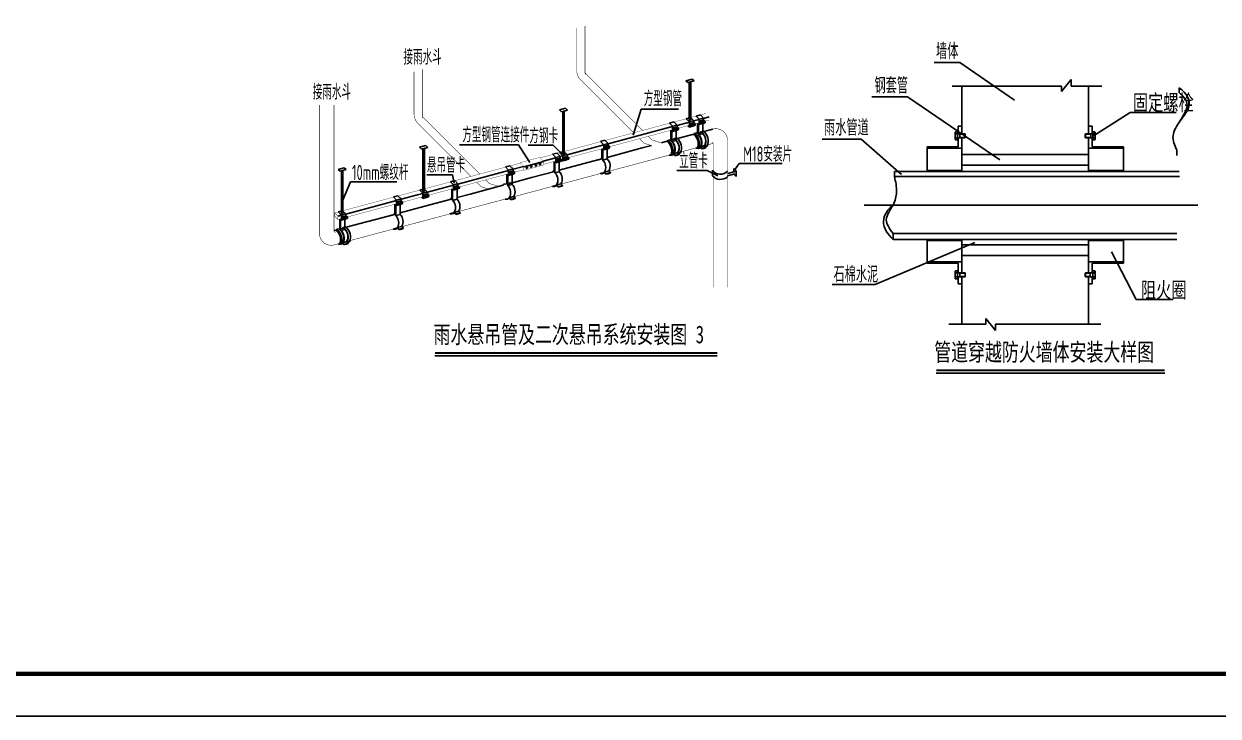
# Model space of a CAD drawing. Extents: x 1635833 to 4277885, y 16914845 to 35313750.
# Drawn here: x 2223000 to 2251313, y 17472542 to 17488955 of the extents above; entities that cross this region are included whole.
import ezdxf

# ---------------------------------------------------------------- set-up
doc = ezdxf.new("R2010")
doc.units = 0
doc.header["$LTSCALE"] = 1000
doc.header["$MEASUREMENT"] = 0
doc.linetypes.add('CENTER', pattern=[2, 1.25, -0.25, 0.25, -0.25])
for name, color, linetype in [('TEXT', 7, 'Continuous'), ('TK', 4, 'Continuous'), ('文本', 4, 'Continuous'), ('标注', 3, 'Continuous'), ('法兰', 7, 'Continuous'), ('箭头标注', 7, 'Continuous')]:
    doc.layers.add(name, color=color, linetype=linetype)
doc.layers.add('雨水管道', color=7, linetype='Continuous', lineweight=30)
doc.styles.add('HZTXT', font='romans', dxfattribs={"width": 0.7, "bigfont": 'hztxt'})
doc.styles.get("Standard").update_dxf_attribs({"font": 'gbenor.shx', "bigfont": 'gbcbig.shx'})
doc.styles.add('宋体', font='', dxfattribs={"width": 0.8})
doc.styles.get('宋体').set_extended_font_data('SimSun')

# ---------------------------------------------------------------- blocks, each defined once
blk = doc.blocks.new('GeYuanFrame_72552464', base_point=(20.09, 4.53))
at = {"layer": 'TK'}
blk.add_lwpolyline([(20.09, 4.53), (20.09, 598.53), (861.09, 598.53), (861.09, 4.53)], close=True, dxfattribs=at)
at = {"layer": 'TK', "const_width": 1}
blk.add_lwpolyline([(45.09, 588.53), (851.09, 588.53), (851.09, 14.53), (45.09, 14.53)], close=True, dxfattribs=at)

msp = doc.modelspace()

# ---------------------------------------------------------------- linework, layer by layer
for p, q in [((2245006.502, 17487480.978), (2247601.565, 17487480.978)), ((2247601.565, 17487352.85), (2247829.492, 17487635.816)), ((2247601.565, 17487480.978), (2247601.565, 17487352.85)), ((2247829.492, 17487480.978), (2247829.492, 17487635.816)), ((2247829.492, 17487480.978), (2248559.395, 17487480.978)), ((2245234.602, 17485477.242), (2244411.402, 17485477.242)), ((2248242.869, 17485475.655), (2249066.069, 17485475.655)), ((2245234.602, 17483821.533), (2244411.402, 17483821.533)), ((2248242.869, 17483819.036), (2249066.069, 17483819.036)), ((2244930.181, 17481837.791), (2245806.923, 17481837.791)), ((2245806.923, 17481837.791), (2245806.923, 17481965.919)), ((2245806.923, 17481965.919), (2246034.851, 17481682.953)), ((2246034.851, 17481837.791), (2246034.851, 17481682.953)), ((2246034.851, 17481837.791), (2248533.133, 17481837.791))]:
    msp.add_line(p, q)
at = {"layer": 'TEXT', "color": 3}
for p, q in [((2232745.8, 17481083.714), (2239439.981, 17481083.714)), ((2244632.321, 17480670.434), (2250046.005, 17480670.434))]:
    msp.add_line(p, q, dxfattribs=at)
at = {"layer": 'TEXT', "color": 3, "const_width": 48}
for points in [[(2232746.102, 17481148.945), (2239440.159, 17481148.945)], [(2244632.321, 17480740.418), (2250046.005, 17480740.392)]]:
    msp.add_lwpolyline(points, dxfattribs=at)
at = {"layer": '文本'}
for p, q in [((2245186.524, 17488041.033), (2244584.825, 17488041.033)), ((2245186.524, 17488041.033), (2246483.26, 17487145.765)), ((2243951.898, 17487226.822), (2243106.113, 17487226.822)), ((2246139.207, 17485728.856), (2243951.898, 17487226.822)), ((2249229.109, 17486849.871), (2248360.004, 17486299.945)), ((2249229.109, 17486849.871), (2250318.616, 17486849.871)), ((2245075.986, 17486380.886), (2245075.986, 17486219.004)), ((2245087.579, 17486347.42), (2245123.422, 17486347.42)), ((2245087.579, 17486252.47), (2245123.422, 17486252.47)), ((2245123.256, 17486392.646), (2245087.746, 17486392.646)), ((2245135.016, 17486380.886), (2245135.016, 17486219.004)), ((2245135.016, 17486347.75), (2245312.326, 17486347.75)), ((2245135.016, 17486252.14), (2245312.326, 17486252.14)), ((2245191.76, 17486347.75), (2245191.76, 17486252.14)), ((2245191.76, 17486341.509), (2245319.128, 17486341.509)), ((2245191.76, 17486258.381), (2245319.128, 17486258.381)), ((2245319.128, 17486341.509), (2245312.326, 17486347.75)), ((2245312.326, 17486347.75), (2245312.326, 17486252.14)), ((2245319.128, 17486258.381), (2245312.326, 17486252.14)), ((2245319.128, 17486341.509), (2245319.128, 17486258.381)), ((2248158.343, 17486341.509), (2248165.145, 17486347.75)), ((2248296.169, 17486341.509), (2248158.343, 17486341.509)), ((2248158.343, 17486341.509), (2248158.343, 17486258.381)), ((2248158.343, 17486258.381), (2248165.145, 17486252.14)), ((2248296.169, 17486258.381), (2248158.343, 17486258.381)), ((2248342.455, 17486347.75), (2248165.145, 17486347.75)), ((2248165.145, 17486347.75), (2248165.145, 17486252.14)), ((2248342.455, 17486252.14), (2248165.145, 17486252.14)), ((2248296.169, 17486347.75), (2248296.169, 17486252.14)), ((2248342.455, 17486380.886), (2248342.455, 17486219.004)), ((2248389.892, 17486347.42), (2248354.049, 17486347.42)), ((2248389.892, 17486252.47), (2248354.049, 17486252.47)), ((2248354.215, 17486392.646), (2248389.725, 17486392.646)), ((2248401.485, 17486380.886), (2248401.485, 17486219.004)), ((2242847.959, 17486217.458), (2241925.316, 17486217.458)), ((2242847.959, 17486217.458), (2243804.312, 17485381.772)), ((2245087.746, 17486207.244), (2245123.256, 17486207.244)), ((2248389.725, 17486207.244), (2248354.215, 17486207.244)), ((2245544.712, 17483771.823), (2243183.707, 17482774.887)), ((2249369.26, 17482418.832), (2248788.108, 17483550.96)), ((2245075.986, 17483083.925), (2245075.986, 17482922.042)), ((2245087.579, 17483050.458), (2245123.422, 17483050.458)), ((2245087.579, 17482955.509), (2245123.422, 17482955.509)), ((2245123.256, 17483095.685), (2245087.746, 17483095.685)), ((2245087.746, 17482910.282), (2245123.256, 17482910.282)), ((2245135.016, 17483083.925), (2245135.016, 17482922.042)), ((2245135.016, 17483050.789), (2245312.326, 17483050.789)), ((2245135.016, 17482955.178), (2245312.326, 17482955.178)), ((2245191.516, 17483050.789), (2245191.516, 17482955.178)), ((2245191.516, 17483044.548), (2245319.128, 17483044.548)), ((2245191.516, 17482961.419), (2245319.128, 17482961.419)), ((2245312.326, 17483050.789), (2245312.326, 17482955.178)), ((2245319.128, 17483044.548), (2245312.326, 17483050.789)), ((2245319.128, 17482961.419), (2245312.326, 17482955.178)), ((2245319.128, 17483044.548), (2245319.128, 17482961.419)), ((2248158.343, 17483044.548), (2248165.145, 17483050.789)), ((2248283.189, 17483044.548), (2248158.343, 17483044.548)), ((2248158.343, 17483044.548), (2248158.343, 17482961.419)), ((2248158.343, 17482961.419), (2248165.145, 17482955.178)), ((2248283.189, 17482961.419), (2248158.343, 17482961.419)), ((2248342.455, 17483050.789), (2248165.145, 17483050.789)), ((2248165.145, 17483050.789), (2248165.145, 17482955.178)), ((2248342.455, 17482955.178), (2248165.145, 17482955.178)), ((2248283.189, 17483050.789), (2248283.189, 17482955.178)), ((2248342.455, 17483083.925), (2248342.455, 17482922.042)), ((2248389.892, 17483050.458), (2248354.049, 17483050.458)), ((2248389.892, 17482955.509), (2248354.049, 17482955.509)), ((2248354.215, 17483095.685), (2248389.725, 17483095.685)), ((2248389.725, 17482910.282), (2248354.215, 17482910.282)), ((2248401.485, 17483083.925), (2248401.485, 17482922.042)), ((2243183.707, 17482774.887), (2242164.227, 17482774.887)), ((2249369.26, 17482418.832), (2250237.071, 17482418.832))]:
    msp.add_line(p, q, dxfattribs=at)
at = {"layer": '文本', "color": 1, "linetype": 'CENTER', "ltscale": 20}
msp.add_line((2242923.423, 17484659.384), (2250834.25, 17484659.384), dxfattribs=at)
at = {"layer": '文本'}
for centre, start, end in [((2245087.746, 17486380.886), 90, 180), ((2245087.746, 17486359.178), 180, 270), ((2245087.746, 17486335.661), 90, 180), ((2245087.746, 17486264.229), 180, 270), ((2245087.746, 17486240.711), 90, 180), ((2245123.256, 17486380.886), 0, 90), ((2245123.256, 17486359.178), 270, 0), ((2245123.256, 17486335.661), 0, 90), ((2245123.256, 17486264.229), 270, 0), ((2245123.256, 17486240.711), 0, 90), ((2248354.215, 17486380.886), 90, 180), ((2248354.215, 17486359.178), 180, 270), ((2248354.215, 17486335.661), 90, 180), ((2248354.215, 17486264.229), 180, 270), ((2248354.215, 17486240.711), 90, 180), ((2248389.725, 17486380.886), 0, 90), ((2248389.725, 17486359.178), 270, 0), ((2248389.725, 17486335.661), 0, 90), ((2248389.725, 17486264.229), 270, 0), ((2248389.725, 17486240.711), 0, 90), ((2245087.746, 17486219.004), 180, 270), ((2245123.256, 17486219.004), 270, 0), ((2248354.215, 17486219.004), 180, 270), ((2248389.725, 17486219.004), 270, 0), ((2245087.746, 17483083.925), 90, 180), ((2245087.746, 17483062.217), 180, 270), ((2245087.746, 17483038.7), 90, 180), ((2245087.746, 17482967.268), 180, 270), ((2245087.746, 17482943.75), 90, 180), ((2245087.746, 17482922.042), 180, 270), ((2245123.256, 17483083.925), 0, 90), ((2245123.256, 17483062.217), 270, 0), ((2245123.256, 17483038.7), 0, 90), ((2245123.256, 17482967.268), 270, 0), ((2245123.256, 17482943.75), 0, 90), ((2245123.256, 17482922.042), 270, 0), ((2248354.215, 17483083.925), 90, 180), ((2248354.215, 17483062.217), 180, 270), ((2248354.215, 17483038.7), 90, 180), ((2248354.215, 17482967.268), 180, 270), ((2248354.215, 17482943.75), 90, 180), ((2248354.215, 17482922.042), 180, 270), ((2248389.725, 17483083.925), 0, 90), ((2248389.725, 17483062.217), 270, 0), ((2248389.725, 17483038.7), 0, 90), ((2248389.725, 17482967.268), 270, 0), ((2248389.725, 17482943.75), 0, 90), ((2248389.725, 17482922.042), 270, 0)]:
    msp.add_arc(centre, 11.76, start, end, dxfattribs=at)
at = {"layer": '标注', "ltscale": 0.2}
for p, q in [((2237445.744, 17486313.97), (2237637.011, 17486932.96)), ((2237637.011, 17486932.96), (2238516.548, 17486932.96)), ((2233327.926, 17486090.399), (2234726.668, 17486090.399)), ((2234993.636, 17485671.684), (2234726.668, 17486090.399)), ((2235546.967, 17486078.071), (2234953.656, 17486078.071)), ((2235749.862, 17485881.8), (2235546.967, 17486078.071)), ((2239199.48, 17485478.599), (2238480.978, 17485478.599)), ((2239449.607, 17485350.729), (2239199.48, 17485478.599)), ((2239847.479, 17485484.429), (2239956.059, 17485643.032)), ((2239956.059, 17485643.032), (2240976.12, 17485643.032)), ((2230552.009, 17484759.08), (2230740.142, 17485207.58)), ((2230740.142, 17485207.58), (2231845.31, 17485207.58)), ((2232554.145, 17485378.454), (2233160.2, 17485378.454)), ((2233197.916, 17485178.319), (2233160.2, 17485378.454))]:
    msp.add_line(p, q, dxfattribs=at)
at = {"layer": '法兰', "ltscale": 0.2}
for p, q in [((2238425.964, 17486233.909), (2238479.023, 17486248.127)), ((2238902.925, 17486356.064), (2238955.984, 17486370.282)), ((2238969.825, 17486359.28), (2239069.768, 17486386.059)), ((2239056.79, 17486397.292), (2239109.849, 17486411.51)), ((2238272.099, 17486192.681), (2238325.158, 17486206.899)), ((2238338.999, 17486195.897), (2238438.942, 17486222.676)), ((2238992.543, 17486003.799), (2239045.467, 17486017.98)), ((2239055.257, 17486041.971), (2239154.818, 17486068.648)), ((2239146.408, 17486045.027), (2239199.332, 17486059.208)), ((2238361.717, 17485840.416), (2238414.641, 17485854.597)), ((2238424.432, 17485878.588), (2238523.992, 17485905.265)), ((2238515.582, 17485881.644), (2238568.506, 17485895.825)), ((2234382.825, 17485150.554), (2234435.885, 17485164.771)), ((2234449.726, 17485153.769), (2234549.668, 17485180.549)), ((2234535.158, 17484836.461), (2234634.718, 17484863.138)), ((2230421.511, 17484083.941), (2230474.57, 17484098.158)), ((2230488.412, 17484087.156), (2230588.354, 17484113.935)), ((2230575.376, 17484125.169), (2230628.435, 17484139.386)), ((2230511.13, 17483731.675), (2230564.053, 17483745.856)), ((2230573.844, 17483769.847), (2230673.404, 17483796.524)), ((2230664.995, 17483772.903), (2230717.918, 17483787.084))]:
    msp.add_line(p, q, dxfattribs=at)
for centre, radius, start, end in [((2238306.421, 17486016.772), 288.646, 335.2277083, 53.275348), ((2238911.149, 17486325.504), 31.648, 105.0628518, 161.5630262), ((2238705.86, 17486112.967), 283.274, 340.8527987, 51.7778481), ((2238701.958, 17486117.405), 312.003, 338.6467102, 49.9004888), ((2238783.382, 17486138.927), 288.646, 335.2277083, 53.275348), ((2239065.014, 17486366.732), 31.648, 105.0628518, 161.5630262), ((2238855.823, 17486158.633), 312.003, 338.6467102, 49.9004888), ((2238937.247, 17486180.155), 288.646, 335.2277083, 53.275348), ((2238280.323, 17486162.121), 31.648, 105.0628518, 161.5630262), ((2238075.034, 17485949.584), 283.274, 340.8527987, 51.7778481), ((2238071.132, 17485954.022), 312.003, 338.6467102, 49.9004888), ((2238152.556, 17485975.544), 288.646, 335.2277083, 53.275348), ((2238434.188, 17486203.349), 31.648, 105.0628518, 161.5630262), ((2238224.997, 17485995.25), 312.003, 338.6467102, 49.9004888), ((2238996.729, 17486028.037), 24.596, 198.9369084, 260.2024075), ((2239154.626, 17486070.345), 24.596, 198.9369084, 260.2024075), ((2238365.903, 17485864.654), 24.596, 198.9369084, 260.2024075), ((2238523.8, 17485906.962), 24.596, 198.9369084, 260.2024075), ((2234391.05, 17485119.993), 31.648, 105.0628518, 161.5630262), ((2234544.915, 17485161.221), 31.648, 105.0628518, 161.5630262), ((2234634.527, 17484864.834), 24.596, 198.9369084, 260.2024075), ((2230429.736, 17484053.38), 31.648, 105.0628518, 161.5630262), ((2230224.447, 17483840.844), 283.274, 340.8527987, 51.7778481), ((2230220.544, 17483845.281), 312.003, 338.6467102, 49.9004888), ((2230301.968, 17483866.803), 288.646, 335.2277083, 53.275348), ((2230583.601, 17484094.608), 31.648, 105.0628518, 161.5630262), ((2230374.409, 17483886.509), 312.003, 338.6467102, 49.9004888), ((2230455.833, 17483908.031), 288.646, 335.2277083, 53.275348), ((2230515.315, 17483755.913), 24.596, 198.9369084, 260.2024075), ((2230673.212, 17483798.221), 24.596, 198.9369084, 260.2024075)]:
    msp.add_arc(centre, radius, start, end, dxfattribs=at)
at = {"layer": '箭头标注', "ltscale": 0.2}
for p, q in [((2238697.242, 17487608.235), (2238844.418, 17487647.671)), ((2238744.118, 17487561.359), (2238697.242, 17487608.235)), ((2238744.118, 17487561.359), (2238891.294, 17487600.795)), ((2238774.888, 17486682.65), (2238774.888, 17487567.734)), ((2238812.688, 17486681.591), (2238812.688, 17487577.863)), ((2238891.294, 17487600.795), (2238844.418, 17487647.671)), ((2235696.313, 17486917.726), (2235843.489, 17486957.162)), ((2235743.189, 17486870.85), (2235696.313, 17486917.726)), ((2235743.189, 17486870.85), (2235890.365, 17486910.286)), ((2235773.959, 17485881.404), (2235773.959, 17486879.095)), ((2235811.759, 17485880.345), (2235811.759, 17486889.224)), ((2235890.365, 17486910.286), (2235843.489, 17486957.162)), ((2238110.326, 17486448.762), (2238381.515, 17486521.426)), ((2238305.404, 17486604.571), (2238409.373, 17486632.43)), ((2238305.404, 17486604.571), (2238381.515, 17486528.461)), ((2238381.515, 17486528.461), (2238485.483, 17486556.319)), ((2238381.515, 17486528.461), (2238381.515, 17486475.972)), ((2238409.373, 17486632.43), (2238485.483, 17486556.319)), ((2238485.483, 17486549.285), (2238776.728, 17486627.323)), ((2238485.483, 17486556.319), (2238485.483, 17486488.901)), ((2238700.617, 17486704.822), (2238804.586, 17486732.68)), ((2238700.617, 17486704.822), (2238776.728, 17486628.712)), ((2238741.712, 17486540.374), (2238776.728, 17486505.359)), ((2238772.588, 17486671.457), (2238772.588, 17486684.476)), ((2238774.888, 17486695.613), (2238812.688, 17486695.613)), ((2238774.888, 17486693.345), (2238812.688, 17486693.345)), ((2238774.888, 17486691.077), (2238812.688, 17486691.077)), ((2238774.888, 17486688.809), (2238812.688, 17486688.809)), ((2238774.888, 17486686.541), (2238812.688, 17486686.541)), ((2238774.888, 17486684.16), (2238812.688, 17486684.16)), ((2238776.728, 17486628.712), (2238880.697, 17486656.57)), ((2238776.728, 17486628.712), (2238776.728, 17486576.222)), ((2238776.728, 17486585.997), (2238880.697, 17486614.447)), ((2238776.728, 17486569.546), (2238880.697, 17486597.996)), ((2238776.728, 17486585.997), (2238813.424, 17486549.3)), ((2238776.728, 17486576.222), (2238813.424, 17486539.526)), ((2238776.728, 17486569.546), (2238813.424, 17486532.85)), ((2238776.728, 17486569.546), (2238776.728, 17486559.772)), ((2238776.728, 17486559.772), (2238813.424, 17486523.076)), ((2238776.728, 17486559.772), (2238776.728, 17486505.359)), ((2238776.728, 17486505.359), (2238880.697, 17486533.809)), ((2238804.586, 17486732.68), (2238880.697, 17486656.57)), ((2238813.424, 17486549.3), (2238917.859, 17486577.284)), ((2238813.424, 17486539.526), (2238917.393, 17486567.385)), ((2238813.424, 17486532.85), (2238917.859, 17486560.833)), ((2238813.424, 17486523.076), (2238917.393, 17486550.934)), ((2238813.424, 17486549.3), (2238813.424, 17486539.526)), ((2238813.424, 17486532.85), (2238813.424, 17486523.076)), ((2238814.52, 17486670.167), (2238814.52, 17486681.957)), ((2238880.697, 17486655.182), (2239013.435, 17486690.749)), ((2238880.697, 17486656.57), (2238880.697, 17486589.152)), ((2238880.697, 17486614.447), (2238917.859, 17486577.284)), ((2238880.697, 17486597.996), (2238917.859, 17486560.833)), ((2238880.697, 17486597.996), (2238880.697, 17486533.809)), ((2238917.859, 17486577.284), (2238917.859, 17486566.826)), ((2238917.859, 17486560.833), (2238917.859, 17486550.375)), ((2238936.23, 17486767.954), (2239040.199, 17486795.813)), ((2238936.23, 17486767.954), (2239012.341, 17486691.844)), ((2238969.098, 17486595.656), (2238969.098, 17486377.917)), ((2238990.252, 17486590.579), (2238990.252, 17486326.329)), ((2238990.252, 17486590.579), (2239012.341, 17486568.491)), ((2239012.341, 17486691.844), (2239116.309, 17486719.702)), ((2239012.341, 17486691.844), (2239012.341, 17486639.355)), ((2239012.341, 17486649.129), (2239116.309, 17486677.579)), ((2239012.341, 17486632.678), (2239116.309, 17486661.128)), ((2239012.341, 17486649.129), (2239049.037, 17486612.433)), ((2239012.341, 17486639.355), (2239049.037, 17486602.659)), ((2239012.341, 17486632.678), (2239012.341, 17486622.904)), ((2239012.341, 17486632.678), (2239049.037, 17486595.982)), ((2239012.341, 17486622.904), (2239049.037, 17486586.208)), ((2239012.341, 17486622.904), (2239012.341, 17486568.491)), ((2239012.341, 17486568.491), (2239116.309, 17486596.941)), ((2239040.199, 17486795.813), (2239116.309, 17486719.702)), ((2239049.037, 17486612.433), (2239049.037, 17486602.659)), ((2239049.037, 17486595.982), (2239049.037, 17486586.208)), ((2239094.221, 17486619.03), (2239094.221, 17486354.779)), ((2239094.221, 17486619.03), (2239116.309, 17486596.941)), ((2239116.309, 17486712.668), (2239245.214, 17486747.208)), ((2239116.309, 17486719.702), (2239116.309, 17486652.284)), ((2239116.309, 17486677.579), (2239153.472, 17486640.416)), ((2239116.309, 17486661.128), (2239153.472, 17486623.965)), ((2239116.309, 17486661.128), (2239116.309, 17486596.941)), ((2239153.472, 17486640.416), (2239153.472, 17486629.958)), ((2239153.472, 17486623.965), (2239153.472, 17486613.507)), ((2236850.209, 17486111.114), (2238110.326, 17486448.762)), ((2238338.272, 17486432.273), (2238338.272, 17486214.534)), ((2238359.426, 17486427.196), (2238359.426, 17486162.946)), ((2238359.426, 17486427.196), (2238381.515, 17486405.108)), ((2238381.515, 17486485.746), (2238485.483, 17486514.196)), ((2238381.515, 17486469.295), (2238485.483, 17486497.745)), ((2238381.515, 17486485.746), (2238418.211, 17486449.05)), ((2238381.515, 17486475.972), (2238418.211, 17486439.276)), ((2238381.515, 17486469.295), (2238418.211, 17486432.599)), ((2238381.515, 17486469.295), (2238381.515, 17486459.521)), ((2238381.515, 17486459.521), (2238418.211, 17486422.825)), ((2238381.515, 17486459.521), (2238381.515, 17486405.108)), ((2238381.515, 17486405.108), (2238485.483, 17486433.558)), ((2238418.211, 17486449.05), (2238418.211, 17486439.276)), ((2238418.211, 17486432.599), (2238418.211, 17486422.825)), ((2238463.395, 17486455.647), (2238463.395, 17486191.396)), ((2238463.395, 17486455.647), (2238485.483, 17486433.558)), ((2238485.483, 17486514.196), (2238522.646, 17486477.033)), ((2238485.483, 17486497.745), (2238522.646, 17486460.582)), ((2238485.483, 17486497.745), (2238485.483, 17486433.558)), ((2238494.341, 17486235.867), (2238883.024, 17486340.014)), ((2238522.646, 17486477.033), (2238522.646, 17486466.575)), ((2238522.646, 17486460.582), (2238522.646, 17486450.124)), ((2238969.098, 17486377.917), (2238990.252, 17486383.706)), ((2238990.252, 17486326.329), (2239094.221, 17486354.779)), ((2239120.061, 17486403.528), (2239336.787, 17486461.599)), ((2232381.786, 17486034.709), (2232528.963, 17486074.145)), ((2232428.662, 17485987.833), (2232381.786, 17486034.709)), ((2232428.662, 17485987.833), (2232575.839, 17486027.269)), ((2232459.433, 17484993.279), (2232459.433, 17485996.078)), ((2232497.233, 17484992.22), (2232497.233, 17486006.206)), ((2232575.839, 17486027.269), (2232528.963, 17486074.145)), ((2235879.768, 17485851.085), (2236746.24, 17486083.256)), ((2236670.129, 17486166.401), (2236774.098, 17486194.259)), ((2236670.129, 17486166.401), (2236746.24, 17486090.29)), ((2236702.997, 17485994.102), (2236702.997, 17485776.364)), ((2236724.151, 17485989.026), (2236746.24, 17485966.937)), ((2236724.151, 17485989.026), (2236724.151, 17485724.775)), ((2236746.24, 17486090.29), (2236850.209, 17486118.149)), ((2236746.24, 17486090.29), (2236746.24, 17486037.801)), ((2236746.24, 17486047.575), (2236850.209, 17486076.025)), ((2236746.24, 17486031.125), (2236850.209, 17486059.575)), ((2236746.24, 17486047.575), (2236782.936, 17486010.879)), ((2236746.24, 17486037.801), (2236782.936, 17486001.105)), ((2236746.24, 17486031.125), (2236782.936, 17485994.428)), ((2236746.24, 17486031.125), (2236746.24, 17486021.35)), ((2236746.24, 17486021.35), (2236782.936, 17485984.654)), ((2236746.24, 17486021.35), (2236746.24, 17485966.937)), ((2236746.24, 17485966.937), (2236850.209, 17485995.387)), ((2236774.098, 17486194.259), (2236850.209, 17486118.149)), ((2236782.936, 17486010.879), (2236782.936, 17486001.105)), ((2236782.936, 17485994.428), (2236782.936, 17485984.654)), ((2236828.12, 17486017.476), (2236850.209, 17485995.387)), ((2236828.12, 17486017.476), (2236828.12, 17485753.226)), ((2236828.12, 17485789.404), (2237659.863, 17486012.269)), ((2236850.209, 17486118.149), (2236850.209, 17486050.73)), ((2236850.209, 17486076.025), (2236887.371, 17486038.863)), ((2236850.209, 17486059.575), (2236850.209, 17485995.387)), ((2236850.209, 17486059.575), (2236887.371, 17486022.412)), ((2236887.371, 17486038.863), (2236887.371, 17486028.404)), ((2236887.371, 17486022.412), (2236887.371, 17486011.953)), ((2237659.863, 17486012.269), (2237876.701, 17486070.371)), ((2238119.184, 17486135.344), (2238251.858, 17486170.894)), ((2238338.272, 17486214.534), (2238359.426, 17486220.323)), ((2238359.426, 17486162.946), (2238463.395, 17486191.396)), ((2238974.411, 17486005.597), (2239037.54, 17486022.512)), ((2239029.153, 17486040.673), (2239133.122, 17486069.123)), ((2239029.153, 17486040.673), (2239065.85, 17486003.977)), ((2239029.153, 17486030.899), (2239065.85, 17485994.202)), ((2239133.122, 17486069.123), (2239170.285, 17486031.96)), ((2239170.285, 17486031.96), (2239170.285, 17486021.502)), ((2234855.273, 17485568.621), (2235318.438, 17485692.726)), ((2235312.167, 17485698.997), (2235612.281, 17485779.412)), ((2235536.17, 17485862.557), (2235640.139, 17485890.416)), ((2235536.17, 17485862.557), (2235612.281, 17485786.447)), ((2235569.038, 17485690.259), (2235569.038, 17485472.52)), ((2235590.192, 17485685.182), (2235590.192, 17485420.932)), ((2235590.192, 17485685.182), (2235612.281, 17485663.094)), ((2235612.281, 17485786.447), (2235716.25, 17485814.305)), ((2235612.281, 17485786.447), (2235612.281, 17485733.958)), ((2235612.281, 17485743.732), (2235716.25, 17485772.182)), ((2235612.281, 17485727.281), (2235716.25, 17485755.731)), ((2235612.281, 17485743.732), (2235648.977, 17485707.036)), ((2235612.281, 17485733.958), (2235648.977, 17485697.262)), ((2235612.281, 17485727.281), (2235648.977, 17485690.585)), ((2235612.281, 17485727.281), (2235612.281, 17485717.507)), ((2235612.281, 17485717.507), (2235648.977, 17485680.811)), ((2235612.281, 17485717.507), (2235612.281, 17485663.094)), ((2235612.281, 17485663.094), (2235716.25, 17485691.544)), ((2235640.139, 17485890.416), (2235716.25, 17485814.305)), ((2235648.977, 17485707.036), (2235648.977, 17485697.262)), ((2235648.977, 17485690.585), (2235648.977, 17485680.811)), ((2235694.161, 17485485.561), (2236724.151, 17485761.546)), ((2235694.161, 17485713.633), (2235694.161, 17485449.382)), ((2235694.161, 17485713.633), (2235716.25, 17485691.544)), ((2235699.688, 17485903.576), (2235803.657, 17485931.434)), ((2235699.688, 17485903.576), (2235775.799, 17485827.465)), ((2235716.25, 17485807.271), (2235775.799, 17485823.227)), ((2235716.25, 17485814.305), (2235716.25, 17485746.887)), ((2235716.25, 17485772.182), (2235753.412, 17485735.019)), ((2235716.25, 17485755.731), (2235753.412, 17485718.568)), ((2235716.25, 17485755.731), (2235716.25, 17485691.544)), ((2235753.412, 17485735.019), (2235753.412, 17485724.561)), ((2235753.412, 17485718.568), (2235753.412, 17485708.11)), ((2235753.71, 17485726.201), (2235775.799, 17485704.112)), ((2235771.659, 17485870.211), (2235771.659, 17485883.229)), ((2235773.959, 17485894.367), (2235811.759, 17485894.367)), ((2235773.959, 17485892.099), (2235811.759, 17485892.099)), ((2235773.959, 17485889.831), (2235811.759, 17485889.831)), ((2235773.959, 17485887.563), (2235811.759, 17485887.563)), ((2235773.959, 17485885.295), (2235811.759, 17485885.295)), ((2235773.959, 17485882.913), (2235811.759, 17485882.913)), ((2235775.799, 17485827.465), (2235879.768, 17485855.324)), ((2235775.799, 17485827.465), (2235775.799, 17485774.976)), ((2235775.799, 17485784.75), (2235879.768, 17485813.2)), ((2235775.799, 17485768.299), (2235879.768, 17485796.75)), ((2235775.799, 17485784.75), (2235812.495, 17485748.054)), ((2235775.799, 17485774.976), (2235812.495, 17485738.28)), ((2235775.799, 17485768.299), (2235812.495, 17485731.603)), ((2235775.799, 17485768.299), (2235775.799, 17485758.525)), ((2235775.799, 17485758.525), (2235812.495, 17485721.829)), ((2235775.799, 17485758.525), (2235775.799, 17485704.112)), ((2235775.799, 17485704.112), (2235879.768, 17485732.562)), ((2235803.657, 17485931.434), (2235879.768, 17485855.324)), ((2235812.495, 17485748.054), (2235916.93, 17485776.037)), ((2235812.495, 17485738.28), (2235916.464, 17485766.138)), ((2235812.495, 17485731.603), (2235916.93, 17485759.587)), ((2235812.495, 17485721.829), (2235916.464, 17485749.687)), ((2235812.495, 17485748.054), (2235812.495, 17485738.28)), ((2235812.495, 17485731.603), (2235812.495, 17485721.829)), ((2235813.591, 17485868.92), (2235813.591, 17485880.711)), ((2235879.768, 17485855.324), (2235879.768, 17485787.905)), ((2235879.768, 17485813.2), (2235916.93, 17485776.037)), ((2235879.768, 17485796.75), (2235916.93, 17485759.587)), ((2235879.768, 17485796.75), (2235879.768, 17485732.562)), ((2235916.93, 17485776.037), (2235916.93, 17485765.579)), ((2235916.93, 17485759.587), (2235916.93, 17485749.128)), ((2236594.651, 17485726.846), (2236724.151, 17485761.546)), ((2236702.997, 17485776.364), (2236724.151, 17485782.152)), ((2236724.151, 17485724.775), (2236828.12, 17485753.226)), ((2238343.585, 17485842.214), (2238406.714, 17485859.129)), ((2238398.327, 17485877.29), (2238502.296, 17485905.74)), ((2238398.327, 17485877.29), (2238435.024, 17485840.594)), ((2238398.327, 17485867.516), (2238435.024, 17485830.819)), ((2238502.296, 17485905.74), (2238539.459, 17485868.577)), ((2238539.459, 17485868.577), (2238539.459, 17485858.119)), ((2230449.559, 17485505.7), (2230596.735, 17485545.136)), ((2230496.435, 17485458.824), (2230449.559, 17485505.7)), ((2230496.435, 17485458.824), (2230643.611, 17485498.26)), ((2230527.205, 17484475.54), (2230527.205, 17485467.069)), ((2230565.005, 17484474.481), (2230565.005, 17485477.197)), ((2230643.611, 17485498.26), (2230596.735, 17485545.136)), ((2233290.737, 17485157.357), (2234492.241, 17485479.299)), ((2234416.131, 17485562.444), (2234520.1, 17485590.302)), ((2234416.131, 17485562.444), (2234492.241, 17485486.333)), ((2234448.999, 17485390.145), (2234448.999, 17485172.407)), ((2234492.241, 17485486.333), (2234596.21, 17485514.192)), ((2234492.241, 17485486.333), (2234492.241, 17485433.844)), ((2234492.241, 17485443.618), (2234596.21, 17485472.068)), ((2234492.241, 17485427.167), (2234596.21, 17485455.618)), ((2234492.241, 17485443.618), (2234528.937, 17485406.922)), ((2234492.241, 17485433.844), (2234528.937, 17485397.148)), ((2234492.241, 17485427.167), (2234528.937, 17485390.471)), ((2234492.241, 17485427.167), (2234492.241, 17485417.393)), ((2234492.241, 17485417.393), (2234528.937, 17485380.697)), ((2234492.241, 17485417.393), (2234492.241, 17485362.98)), ((2234492.241, 17485362.98), (2234596.21, 17485391.43)), ((2234520.1, 17485590.302), (2234596.21, 17485514.192)), ((2234528.937, 17485406.922), (2234528.937, 17485397.148)), ((2234528.937, 17485390.471), (2234528.937, 17485380.697)), ((2234574.122, 17485413.519), (2234574.122, 17485149.269)), ((2234574.122, 17485413.519), (2234596.21, 17485391.43)), ((2234596.21, 17485507.157), (2234849.002, 17485574.893)), ((2234596.21, 17485514.192), (2234596.21, 17485446.773)), ((2234596.21, 17485472.068), (2234633.373, 17485434.905)), ((2234596.21, 17485455.618), (2234633.373, 17485418.455)), ((2234596.21, 17485455.618), (2234596.21, 17485391.43)), ((2234633.373, 17485434.905), (2234633.373, 17485424.447)), ((2234633.373, 17485418.455), (2234633.373, 17485407.996)), ((2235038.261, 17485309.813), (2235590.192, 17485457.702)), ((2235460.692, 17485423.003), (2235590.192, 17485457.702)), ((2235569.038, 17485472.52), (2235590.192, 17485478.309)), ((2235590.192, 17485420.932), (2235694.161, 17485449.382)), ((2236660.177, 17485404.204), (2236768.849, 17485433.323)), ((2236708.31, 17485404.044), (2236771.439, 17485420.959)), ((2236763.053, 17485439.119), (2236867.021, 17485467.569)), ((2236763.053, 17485439.119), (2236799.749, 17485402.423)), ((2236763.053, 17485429.345), (2236799.749, 17485392.649)), ((2236867.021, 17485467.569), (2236904.184, 17485430.406)), ((2236904.184, 17485430.406), (2236904.184, 17485419.948)), ((2239324.671, 17485350.197), (2239324.671, 17485488.399)), ((2239681.435, 17485410.049), (2239861.539, 17485458.308)), ((2239681.435, 17485348.167), (2239858.426, 17485395.591)), ((2239834.6, 17485523.328), (2239885.814, 17485472.115)), ((2239834.6, 17485523.328), (2239834.6, 17485451.872)), ((2239834.6, 17485389.207), (2239885.814, 17485337.994)), ((2239885.814, 17485472.115), (2239885.814, 17485337.994)), ((2232565.241, 17484962.961), (2233186.769, 17485129.498)), ((2233110.658, 17485212.643), (2233214.627, 17485240.502)), ((2233110.658, 17485212.643), (2233186.769, 17485136.533)), ((2233186.769, 17485136.533), (2233290.737, 17485164.391)), ((2233186.769, 17485136.533), (2233186.769, 17485084.044)), ((2233186.769, 17485093.818), (2233290.737, 17485122.268)), ((2233186.769, 17485077.367), (2233290.737, 17485105.817)), ((2233214.627, 17485240.502), (2233290.737, 17485164.391)), ((2233290.737, 17485164.391), (2233290.737, 17485096.973)), ((2233290.737, 17485122.268), (2233327.9, 17485085.105)), ((2233290.737, 17485105.817), (2233290.737, 17485041.63)), ((2233290.737, 17485105.817), (2233327.9, 17485068.654)), ((2233582.74, 17484919.807), (2234362.585, 17485128.766)), ((2234448.999, 17485172.407), (2234470.153, 17485178.195)), ((2234470.153, 17485385.069), (2234470.153, 17485120.818)), ((2234470.153, 17485385.069), (2234492.241, 17485362.98)), ((2234470.153, 17485120.818), (2234574.122, 17485149.269)), ((2234549.668, 17485180.549), (2235038.261, 17485309.813)), ((2235526.218, 17485100.361), (2235634.89, 17485129.479)), ((2235574.351, 17485100.2), (2235637.48, 17485117.115)), ((2235629.094, 17485135.276), (2235733.062, 17485163.726)), ((2235629.094, 17485135.276), (2235665.79, 17485098.58)), ((2235629.094, 17485125.502), (2235665.79, 17485088.805)), ((2235733.062, 17485163.726), (2235770.225, 17485126.563)), ((2235770.225, 17485126.563), (2235770.225, 17485116.105)), ((2231761.445, 17484851.123), (2231865.414, 17484878.981)), ((2231761.445, 17484851.123), (2231837.555, 17484775.012)), ((2231865.414, 17484878.981), (2231941.524, 17484802.871)), ((2231941.524, 17484795.836), (2232331.277, 17484900.27)), ((2232331.277, 17484900.27), (2232461.273, 17484935.102)), ((2232385.162, 17485015.451), (2232489.131, 17485043.309)), ((2232385.162, 17485015.451), (2232461.273, 17484939.341)), ((2232428.505, 17484848.755), (2232461.273, 17484815.987)), ((2232457.133, 17484982.086), (2232457.133, 17484995.104)), ((2232459.433, 17485006.242), (2232497.233, 17485006.242)), ((2232459.433, 17485003.974), (2232497.233, 17485003.974)), ((2232459.433, 17485001.706), (2232497.233, 17485001.706)), ((2232459.433, 17484999.438), (2232497.233, 17484999.438)), ((2232459.433, 17484997.17), (2232497.233, 17484997.17)), ((2232459.433, 17484994.788), (2232497.233, 17484994.788)), ((2232461.273, 17484939.341), (2232565.241, 17484967.199)), ((2232461.273, 17484939.341), (2232461.273, 17484886.851)), ((2232461.273, 17484896.625), (2232565.241, 17484925.076)), ((2232461.273, 17484880.175), (2232565.241, 17484908.625)), ((2232461.273, 17484896.625), (2232497.969, 17484859.929)), ((2232461.273, 17484886.851), (2232497.969, 17484850.155)), ((2232461.273, 17484880.175), (2232461.273, 17484870.401)), ((2232461.273, 17484880.175), (2232497.969, 17484843.479)), ((2232461.273, 17484870.401), (2232461.273, 17484815.987)), ((2232461.273, 17484870.401), (2232497.969, 17484833.704)), ((2232461.273, 17484815.987), (2232565.241, 17484844.438)), ((2232489.131, 17485043.309), (2232565.241, 17484967.199)), ((2232497.969, 17484859.929), (2232602.404, 17484887.913)), ((2232497.969, 17484850.155), (2232601.937, 17484878.013)), ((2232497.969, 17484843.479), (2232602.404, 17484871.462)), ((2232497.969, 17484833.704), (2232601.937, 17484861.563)), ((2232497.969, 17484859.929), (2232497.969, 17484850.155)), ((2232497.969, 17484843.479), (2232497.969, 17484833.704)), ((2232499.065, 17484980.795), (2232499.065, 17484992.586)), ((2232565.241, 17484967.199), (2232565.241, 17484899.781)), ((2232565.241, 17484925.076), (2232602.404, 17484887.913)), ((2232565.241, 17484908.625), (2232565.241, 17484844.438)), ((2232565.241, 17484908.625), (2232602.404, 17484871.462)), ((2232602.404, 17484887.913), (2232602.404, 17484877.454)), ((2232602.404, 17484871.462), (2232602.404, 17484861.004)), ((2233143.526, 17485040.345), (2233143.526, 17484822.606)), ((2233143.526, 17484822.606), (2233164.68, 17484828.395)), ((2233164.68, 17485035.268), (2233164.68, 17484771.018)), ((2233164.68, 17485035.268), (2233186.769, 17485013.18)), ((2233186.769, 17485093.818), (2233223.465, 17485057.122)), ((2233186.769, 17485084.044), (2233223.465, 17485047.348)), ((2233186.769, 17485077.367), (2233223.465, 17485040.671)), ((2233186.769, 17485077.367), (2233186.769, 17485067.593)), ((2233186.769, 17485067.593), (2233223.465, 17485030.897)), ((2233186.769, 17485067.593), (2233186.769, 17485013.18)), ((2233186.769, 17485013.18), (2233290.737, 17485041.63)), ((2233223.465, 17485057.122), (2233223.465, 17485047.348)), ((2233223.465, 17485040.671), (2233223.465, 17485030.897)), ((2233268.649, 17485063.719), (2233268.649, 17484799.468)), ((2233268.649, 17485063.719), (2233290.737, 17485041.63)), ((2233268.649, 17484835.647), (2233582.74, 17484919.807)), ((2233327.9, 17485085.105), (2233327.9, 17485074.647)), ((2233327.9, 17485068.654), (2233327.9, 17485058.196)), ((2234509.054, 17484835.162), (2234613.023, 17484863.612)), ((2234509.054, 17484835.162), (2234545.75, 17484798.466)), ((2234509.054, 17484825.388), (2234545.75, 17484788.692)), ((2234613.023, 17484863.612), (2234650.186, 17484826.449)), ((2234650.186, 17484826.449), (2234650.186, 17484815.991)), ((2230633.014, 17484445.222), (2231837.555, 17484767.978)), ((2231794.313, 17484678.824), (2231794.313, 17484461.086)), ((2231815.467, 17484673.748), (2231815.467, 17484409.497)), ((2231815.467, 17484673.748), (2231837.555, 17484651.659)), ((2231837.555, 17484775.012), (2231941.524, 17484802.871)), ((2231837.555, 17484775.012), (2231837.555, 17484722.523)), ((2231837.555, 17484732.297), (2231941.524, 17484760.747)), ((2231837.555, 17484715.847), (2231941.524, 17484744.297)), ((2231837.555, 17484732.297), (2231874.252, 17484695.601)), ((2231837.555, 17484722.523), (2231874.252, 17484685.827)), ((2231837.555, 17484715.847), (2231874.252, 17484679.15)), ((2231837.555, 17484715.847), (2231837.555, 17484706.072)), ((2231837.555, 17484706.072), (2231874.252, 17484669.376)), ((2231837.555, 17484706.072), (2231837.555, 17484651.659)), ((2231837.555, 17484651.659), (2231941.524, 17484680.109)), ((2231874.252, 17484695.601), (2231874.252, 17484685.827)), ((2231874.252, 17484679.15), (2231874.252, 17484669.376)), ((2231919.436, 17484702.198), (2231919.436, 17484437.948)), ((2231919.436, 17484702.198), (2231941.524, 17484680.109)), ((2231919.436, 17484474.126), (2232505.096, 17484631.053)), ((2231941.524, 17484802.871), (2231941.524, 17484735.452)), ((2231941.524, 17484760.747), (2231978.687, 17484723.585)), ((2231941.524, 17484744.297), (2231978.687, 17484707.134)), ((2231941.524, 17484744.297), (2231941.524, 17484680.109)), ((2231978.687, 17484723.585), (2231978.687, 17484713.126)), ((2231978.687, 17484707.134), (2231978.687, 17484696.675)), ((2232505.096, 17484631.053), (2233164.68, 17484807.788)), ((2233035.18, 17484773.089), (2233164.68, 17484807.788)), ((2233164.68, 17484771.018), (2233268.649, 17484799.468)), ((2230446.675, 17484395.293), (2230529.045, 17484417.364)), ((2230452.935, 17484497.712), (2230556.904, 17484525.57)), ((2230452.935, 17484497.712), (2230529.045, 17484421.602)), ((2230487.684, 17484323.532), (2230487.684, 17484105.794)), ((2230506.957, 17484320.337), (2230529.045, 17484298.249)), ((2230508.838, 17484318.456), (2230508.838, 17484054.205)), ((2230524.905, 17484464.348), (2230524.905, 17484477.366)), ((2230527.205, 17484488.503), (2230565.005, 17484488.503)), ((2230527.205, 17484486.235), (2230565.005, 17484486.235)), ((2230527.205, 17484483.967), (2230565.005, 17484483.967)), ((2230527.205, 17484481.699), (2230565.005, 17484481.699)), ((2230527.205, 17484479.431), (2230565.005, 17484479.431)), ((2230527.205, 17484477.05), (2230565.005, 17484477.05)), ((2230529.045, 17484421.602), (2230633.014, 17484449.46)), ((2230529.045, 17484421.602), (2230529.045, 17484369.112)), ((2230529.045, 17484378.887), (2230633.014, 17484407.337)), ((2230529.045, 17484362.436), (2230633.014, 17484390.886)), ((2230529.045, 17484378.887), (2230565.741, 17484342.191)), ((2230529.045, 17484369.112), (2230565.741, 17484332.416)), ((2230529.045, 17484362.436), (2230565.741, 17484325.74)), ((2230529.045, 17484362.436), (2230529.045, 17484352.662)), ((2230529.045, 17484352.662), (2230565.741, 17484315.966)), ((2230529.045, 17484352.662), (2230529.045, 17484298.249)), ((2230529.045, 17484298.249), (2230633.014, 17484326.699)), ((2230556.904, 17484525.57), (2230633.014, 17484449.46)), ((2230565.741, 17484342.191), (2230670.177, 17484370.174)), ((2230565.741, 17484332.416), (2230669.71, 17484360.275)), ((2230565.741, 17484325.74), (2230670.177, 17484353.723)), ((2230565.741, 17484315.966), (2230669.71, 17484343.824)), ((2230565.741, 17484342.191), (2230565.741, 17484332.416)), ((2230565.741, 17484325.74), (2230565.741, 17484315.966)), ((2230566.837, 17484463.057), (2230566.837, 17484474.848)), ((2230612.807, 17484346.906), (2230612.807, 17484082.655)), ((2230633.014, 17484449.46), (2230633.014, 17484382.042)), ((2230633.014, 17484407.337), (2230670.177, 17484370.174)), ((2230633.014, 17484390.886), (2230633.014, 17484326.699)), ((2230633.014, 17484390.886), (2230670.177, 17484353.723)), ((2230639.074, 17484131.054), (2231815.467, 17484446.268)), ((2230670.177, 17484370.174), (2230670.177, 17484359.716)), ((2230670.177, 17484353.723), (2230670.177, 17484343.265)), ((2231685.967, 17484411.568), (2231815.467, 17484446.268)), ((2231794.313, 17484461.086), (2231815.467, 17484466.874)), ((2231815.467, 17484409.497), (2231919.436, 17484437.948)), ((2233100.705, 17484450.446), (2233209.378, 17484479.565)), ((2233148.839, 17484450.286), (2233211.968, 17484467.201)), ((2233203.582, 17484485.362), (2233307.55, 17484513.812)), ((2233203.582, 17484485.362), (2233240.278, 17484448.666)), ((2233203.582, 17484475.588), (2233240.278, 17484438.891)), ((2233307.55, 17484513.812), (2233344.713, 17484476.649)), ((2233344.713, 17484476.649), (2233344.713, 17484466.191)), ((2230351.443, 17484053.984), (2230401.34, 17484067.354)), ((2230487.684, 17484105.794), (2230508.838, 17484111.582)), ((2230508.838, 17484054.205), (2230612.807, 17484082.655)), ((2231751.492, 17484088.926), (2231860.165, 17484118.045)), ((2231799.626, 17484088.766), (2231862.754, 17484105.681)), ((2231854.368, 17484123.841), (2231958.337, 17484152.291)), ((2231854.368, 17484123.841), (2231891.064, 17484087.145)), ((2231854.368, 17484114.067), (2231891.064, 17484077.371)), ((2231958.337, 17484152.291), (2231995.5, 17484115.128)), ((2231995.5, 17484115.128), (2231995.5, 17484104.67)), ((2230492.997, 17483733.473), (2230556.126, 17483750.389)), ((2230547.74, 17483768.549), (2230651.708, 17483796.999)), ((2230547.74, 17483768.549), (2230584.436, 17483731.853)), ((2230547.74, 17483758.775), (2230584.436, 17483722.079)), ((2230651.708, 17483796.999), (2230688.871, 17483759.836)), ((2230688.871, 17483759.836), (2230688.871, 17483749.378))]:
    msp.add_line(p, q, dxfattribs=at)
for points, const_width in [([(2236107.294, 17487834.645), (2236107.294, 17488854.205)], 11.34), ([(2236303.854, 17487799.628), (2236303.854, 17488906.873)], 11.34), ([(2232250.674, 17486801.267), (2232250.674, 17487820.827)], 11.34), ([(2232447.234, 17486766.25), (2232447.234, 17487873.495)], 11.34), ([(2236304.009, 17487791.796), (2237667.741, 17486428.064)], 11.34), ([(2236209.761, 17487615.357), (2237454.257, 17486370.861)], 11.34), ([(2230011.243, 17487034.762), (2230011.243, 17483949.529)], 11.34), ([(2230351.443, 17487034.762), (2230351.443, 17484053.984)], 11.34), ([(2235234.962, 17485776.203), (2239172.38, 17486831.23)], 7.56), ([(2232353.141, 17486581.979), (2233597.637, 17485337.483)], 11.34), ([(2232447.39, 17486758.418), (2233811.122, 17485394.686)], 11.34), ([(2235318.438, 17485623.111), (2239250.39, 17486676.674)], 7.56), ([(2237592.637, 17486232.481), (2237700.529, 17486124.589)], 11.34), ([(2237806.121, 17486289.684), (2237894.139, 17486201.666)], 11.34), ([(2233675.078, 17484604.349), (2239340.595, 17486122.42)], 11.34), ([(2237876.701, 17486070.371), (2237700.529, 17486124.589)], 11.34), ([(2238114.083, 17486133.977), (2237894.139, 17486201.666)], 11.34), ([(2239341.235, 17486116.945), (2239341.235, 17482711.102)], 11.34), ([(2239681.435, 17486213.498), (2239681.435, 17482704.625)], 11.34), ([(2234760.632, 17485663.262), (2235223.797, 17485787.367)], 7.56), ([(2235223.797, 17485787.367), (2235318.438, 17485692.726)], 7.56), ([(2235318.438, 17485692.726), (2235318.438, 17485606.291)], 7.56), ([(2230369.47, 17484472.498), (2234771.797, 17485652.098)], 7.56), ([(2230664.31, 17484376.041), (2234855.273, 17485499.006)], 7.56), ([(2234760.632, 17485663.262), (2234855.273, 17485568.621)], 7.56), ([(2234842.008, 17485495.452), (2234855.273, 17485482.187)], 7.56), ([(2234855.273, 17485482.187), (2235318.438, 17485606.291)], 7.56), ([(2234855.273, 17485568.621), (2234855.273, 17485482.187)], 7.56), ([(2233736.018, 17485199.103), (2233843.91, 17485091.211)], 11.34), ([(2233949.502, 17485256.306), (2234037.52, 17485168.288)], 11.34), ([(2234257.463, 17485100.599), (2234037.52, 17485168.288)], 11.34), ([(2234020.081, 17485036.993), (2233843.91, 17485091.211)], 11.34), ([(2230729.066, 17483814.967), (2233675.078, 17484604.349)], 11.34), ([(2230369.47, 17484394.931), (2230369.47, 17484472.498)], 7.56), ([(2230369.47, 17484472.498), (2230446.675, 17484395.293)], 7.56), ([(2230369.47, 17484394.931), (2230446.675, 17484317.726)], 7.56), ([(2230446.675, 17484395.293), (2230446.675, 17484317.726)], 7.56), ([(2230446.675, 17484317.726), (2230529.045, 17484339.797)], 7.56), ([(2230351.443, 17483713.784), (2230448.629, 17483739.825)], 11.34)]:
    msp.add_lwpolyline(points, dxfattribs=dict(at, const_width=const_width))
at = {"layer": '箭头标注', "ltscale": 0.2, "const_width": 11.34}
for points in [[(2236107.294, 17487834.645, 0.186932678), (2236209.761, 17487615.357)], [(2236303.854, 17487799.628, 0.215537513), (2236322.656, 17487752.637)], [(2232250.674, 17486801.267, 0.186932678), (2232353.141, 17486581.979)], [(2232447.234, 17486766.25, 0.215537513), (2232466.036, 17486719.259)], [(2239681.435, 17486176.91, 0.515671301), (2239328.002, 17486459.246)], [(2239341.235, 17486116.945, 0.332975027), (2239314.205, 17486150.221)], [(2230351.443, 17484053.984, 0.328600282), (2230390.641, 17484012.176)], [(2230011.243, 17483949.529, 0.45711968), (2230351.443, 17483713.784)]]:
    msp.add_lwpolyline(points, format="xyb", dxfattribs=at)
at = {"layer": '箭头标注', "ltscale": 0.2}
for points in [[(2234946.759, 17485543.097), (2234939.641, 17485560.825), (2234920.729, 17485563.525), (2234908.935, 17485548.496), (2234916.053, 17485530.769), (2234934.965, 17485528.069)], [(2235048.849, 17485570.452), (2235041.731, 17485588.18), (2235022.819, 17485590.88), (2235011.026, 17485575.851), (2235018.144, 17485558.124), (2235037.055, 17485555.424)], [(2235159.299, 17485600.047), (2235152.181, 17485617.775), (2235133.269, 17485620.475), (2235121.476, 17485605.446), (2235128.594, 17485587.719), (2235147.505, 17485585.019)], [(2235258.286, 17485626.571), (2235251.168, 17485644.299), (2235232.257, 17485646.998), (2235220.463, 17485631.97), (2235227.581, 17485614.242), (2235246.493, 17485611.543)]]:
    msp.add_lwpolyline(points, close=True, dxfattribs=at)
for centre, radius, start, end in [((2238795.547, 17486730.542), 52.158, 243.8839268, 291.3309625), ((2238795.117, 17486721.601), 54.973, 245.805787, 290.6675923), ((2239022.091, 17486921.865), 310.603, 274.9767544, 295.0232323), ((2239022.091, 17486912.091), 310.603, 274.9767544, 295.0232323), ((2239022.091, 17486905.414), 310.603, 274.9767544, 295.0232323), ((2239022.091, 17486895.64), 310.603, 274.9767544, 295.0232323), ((2238391.265, 17486758.482), 310.603, 274.9767544, 295.0232323), ((2238391.265, 17486748.708), 310.603, 274.9767544, 295.0232323), ((2238391.265, 17486742.031), 310.603, 274.9767544, 295.0232323), ((2238391.265, 17486732.257), 310.603, 274.9767544, 295.0232323), ((2238985.45, 17486330.07), 50.564, 108.8678789, 128.2220671), ((2238825.85, 17486158.463), 234.961, 329.9127015, 45.5972698), ((2238929.819, 17486186.914), 234.961, 329.9127015, 45.5972698), ((2236755.991, 17486320.311), 310.603, 274.9767544, 295.0232323), ((2236755.991, 17486310.537), 310.603, 274.9767544, 295.0232323), ((2236755.991, 17486303.861), 310.603, 274.9767544, 295.0232323), ((2236755.991, 17486294.086), 310.603, 274.9767544, 295.0232323), ((2238354.624, 17486166.687), 50.564, 108.8678789, 128.2220671), ((2238195.024, 17485995.08), 234.961, 329.9127015, 45.5972698), ((2238298.993, 17486023.53), 234.961, 329.9127015, 45.5972698), ((2238955.318, 17486121.522), 116.895, 258.1625347, 309.1713064), ((2239038.904, 17486313.409), 310.603, 274.9767544, 295.0232323), ((2239038.904, 17486303.635), 310.603, 274.9767544, 295.0232323), ((2235622.032, 17486016.468), 310.603, 274.9767544, 295.0232323), ((2235622.032, 17486006.694), 310.603, 274.9767544, 295.0232323), ((2235622.032, 17486000.017), 310.603, 274.9767544, 295.0232323), ((2235622.032, 17485990.243), 310.603, 274.9767544, 295.0232323), ((2235794.618, 17485929.296), 52.158, 243.8839268, 291.3309625), ((2235794.188, 17485920.355), 54.973, 245.805787, 290.6675923), ((2236719.349, 17485728.516), 50.564, 108.8678789, 156.7771721), ((2236559.749, 17485556.91), 234.961, 329.9127015, 45.5972698), ((2236663.718, 17485585.36), 234.961, 329.9127015, 45.5972698), ((2238324.492, 17485958.139), 116.895, 258.1625347, 309.1713064), ((2238408.078, 17486150.026), 310.603, 274.9767544, 295.0232323), ((2238408.078, 17486140.252), 310.603, 274.9767544, 295.0232323), ((2234501.992, 17485716.354), 310.603, 274.9767544, 295.0232323), ((2234501.992, 17485706.58), 310.603, 274.9767544, 295.0232323), ((2234501.992, 17485699.904), 310.603, 274.9767544, 295.0232323), ((2234501.992, 17485690.129), 310.603, 274.9767544, 295.0232323), ((2235585.39, 17485424.673), 50.564, 108.8678789, 156.7771721), ((2235425.79, 17485253.066), 234.961, 329.9127015, 45.5972698), ((2235529.759, 17485281.517), 234.961, 329.9127015, 45.5972698), ((2236689.217, 17485519.969), 116.895, 258.1625347, 309.1713064), ((2236772.803, 17485711.855), 310.603, 274.9767544, 295.0232323), ((2236772.803, 17485702.081), 310.603, 274.9767544, 295.0232323), ((2239511.601, 17485611.776), 223.974, 213.4254064, 319.3125229), ((2234465.351, 17485124.559), 50.564, 108.8678789, 128.2220671), ((2234305.751, 17484952.953), 234.961, 329.9127015, 45.5972698), ((2234409.72, 17484981.403), 234.961, 329.9127015, 45.5972698), ((2235555.258, 17485216.125), 116.895, 258.1625347, 309.1713064), ((2235638.844, 17485408.012), 310.603, 274.9767544, 295.0232323), ((2235638.844, 17485398.238), 310.603, 274.9767544, 295.0232323), ((2239515.191, 17485530.155), 262.075, 223.3670403, 309.3708825), ((2232480.092, 17485041.171), 52.158, 243.8839268, 291.3309625), ((2232479.662, 17485032.23), 54.973, 245.805787, 290.6675923), ((2233159.878, 17484774.759), 50.564, 108.8678789, 156.7771721), ((2233196.52, 17485366.554), 310.603, 274.9767544, 295.0232323), ((2233196.52, 17485356.78), 310.603, 274.9767544, 295.0232323), ((2233196.52, 17485350.103), 310.603, 274.9767544, 295.0232323), ((2233196.52, 17485340.329), 310.603, 274.9767544, 295.0232323), ((2234435.219, 17484916.012), 116.895, 258.1625347, 309.1713064), ((2234518.805, 17485107.898), 310.603, 274.9767544, 295.0232323), ((2231847.306, 17485005.033), 310.603, 274.9767544, 295.0232323), ((2231847.306, 17484995.259), 310.603, 274.9767544, 295.0232323), ((2231847.306, 17484988.583), 310.603, 274.9767544, 295.0232323), ((2231847.306, 17484978.808), 310.603, 274.9767544, 295.0232323), ((2233000.278, 17484603.152), 234.961, 329.9127015, 45.5972698), ((2233104.247, 17484631.603), 234.961, 329.9127015, 45.5972698), ((2234518.805, 17485098.124), 310.603, 274.9767544, 295.0232323), ((2230547.865, 17484523.432), 52.158, 243.8839268, 291.3309625), ((2230547.435, 17484514.492), 54.973, 245.805787, 290.6675923), ((2231810.665, 17484413.238), 50.564, 108.8678789, 156.7771721), ((2231651.065, 17484241.632), 234.961, 329.9127015, 45.5972698), ((2231755.034, 17484270.082), 234.961, 329.9127015, 45.5972698), ((2233129.746, 17484566.211), 116.895, 258.1625347, 309.1713064), ((2233213.332, 17484758.098), 310.603, 274.9767544, 295.0232323), ((2233213.332, 17484748.324), 310.603, 274.9767544, 295.0232323), ((2230504.036, 17484057.946), 50.564, 108.8678789, 128.2220671), ((2230344.436, 17483886.34), 234.961, 329.9127015, 45.5972698), ((2230448.405, 17483914.79), 234.961, 329.9127015, 45.5972698), ((2231780.533, 17484204.691), 116.895, 258.1625347, 309.1713064), ((2231864.119, 17484396.577), 310.603, 274.9767544, 295.0232323), ((2231864.119, 17484386.803), 310.603, 274.9767544, 295.0232323), ((2230482.262, 17483832.575), 98.66, 250.0684431, 311.5800846), ((2230557.491, 17484041.285), 310.603, 274.9767544, 295.0232323), ((2230557.491, 17484031.511), 310.603, 274.9767544, 295.0232323)]:
    msp.add_arc(centre, radius, start, end, dxfattribs=at)
at = {"layer": '雨水管道', "color": 0}
for p, q in [((2245234.602, 17487480.978), (2245234.602, 17486347.75)), ((2248242.869, 17487480.978), (2248242.869, 17486347.75)), ((2245150.922, 17486347.75), (2245150.922, 17486526.423)), ((2245150.922, 17486526.423), (2245234.602, 17486526.423)), ((2248326.549, 17486526.423), (2248242.869, 17486526.423)), ((2248326.549, 17486347.75), (2248326.549, 17486526.423)), ((2245150.922, 17486039.621), (2245150.922, 17486252.14)), ((2245234.602, 17486252.14), (2245234.602, 17485453.672)), ((2248242.869, 17486252.14), (2248242.869, 17485453.672)), ((2248326.549, 17486039.621), (2248326.549, 17486252.14)), ((2244411.402, 17486039.621), (2244411.402, 17485453.666)), ((2245150.922, 17486039.621), (2244411.402, 17486039.621)), ((2244411.402, 17486004.059), (2245234.602, 17486004.059)), ((2249066.069, 17486004.059), (2248242.869, 17486004.059)), ((2248326.549, 17486039.621), (2249066.069, 17486039.621)), ((2249066.069, 17486039.621), (2249066.069, 17485453.666)), ((2245234.602, 17485855.192), (2247785.303, 17485855.192)), ((2247785.303, 17485855.192), (2248242.869, 17485855.192)), ((2245234.602, 17485602.52), (2245363.764, 17485602.52)), ((2245363.764, 17485602.52), (2245473.291, 17485602.601)), ((2245473.291, 17485602.601), (2245601.597, 17485602.52)), ((2245601.597, 17485602.52), (2247875.874, 17485602.52)), ((2248004.18, 17485602.293), (2247875.874, 17485602.52)), ((2248113.707, 17485602.52), (2248004.18, 17485602.293)), ((2248113.707, 17485602.52), (2248242.869, 17485602.52)), ((2244411.402, 17483279.148), (2244411.402, 17483844.518)), ((2245234.602, 17483050.789), (2245234.602, 17483844.518)), ((2245234.602, 17483716.249), (2245363.764, 17483716.249)), ((2245363.764, 17483716.249), (2245473.291, 17483716.351)), ((2245473.291, 17483716.351), (2245601.597, 17483716.249)), ((2245601.597, 17483716.249), (2247875.874, 17483716.249)), ((2248004.18, 17483716.104), (2247875.874, 17483716.249)), ((2248113.707, 17483716.249), (2248004.18, 17483716.104)), ((2248113.707, 17483716.249), (2248242.869, 17483716.249)), ((2248242.869, 17483050.789), (2248242.869, 17483844.518)), ((2249066.069, 17483279.148), (2249066.069, 17483844.518)), ((2245234.602, 17483465.227), (2245692.168, 17483463.577)), ((2245692.168, 17483463.577), (2247785.303, 17483463.577)), ((2247785.303, 17483463.577), (2248242.869, 17483463.577)), ((2244411.402, 17483314.709), (2245234.602, 17483314.709)), ((2245150.922, 17483279.148), (2244411.402, 17483279.148)), ((2245150.922, 17483279.148), (2245150.922, 17483050.789)), ((2249066.069, 17483314.709), (2248242.869, 17483314.709)), ((2248326.549, 17483279.148), (2248326.549, 17483050.789)), ((2248326.549, 17483279.148), (2249066.069, 17483279.148)), ((2245150.922, 17482955.178), (2245150.922, 17482792.346)), ((2245234.602, 17481837.791), (2245234.602, 17482955.178)), ((2248242.869, 17481837.791), (2248242.869, 17482955.178)), ((2248326.549, 17482955.178), (2248326.549, 17482792.346)), ((2245150.922, 17482792.346), (2245234.602, 17482792.346)), ((2248326.549, 17482792.346), (2248242.869, 17482792.346))]:
    msp.add_line(p, q, dxfattribs=at)
at = {"layer": '雨水管道'}
for p, q in [((2250390.809, 17487440.06), (2250390.809, 17487322.513)), ((2250330.391, 17485969.138), (2250330.391, 17485830.959)), ((2250390.809, 17485453.619), (2243639.147, 17485453.672)), ((2243639.147, 17485336.072), (2243639.147, 17485453.672)), ((2250393.778, 17485336.072), (2243639.147, 17485336.072)), ((2243606.385, 17483982.697), (2243605.616, 17483844.518)), ((2243606.385, 17483982.697), (2250330.391, 17483982.697)), ((2243605.616, 17483844.518), (2250330.391, 17483844.518))]:
    msp.add_line(p, q, dxfattribs=at)
msp.add_open_spline([(2250390.809, 17487440.06), (2250568.096, 17487301.787), (2250729.374, 17487053.857), (2250388.779, 17486637.965), (2250191.034, 17486310.737), (2250275.191, 17486080.393), (2250330.391, 17485969.138)], degree=3, knots=[0, 0, 0, 0, 215.427601857, 362.047340844, 523.041825867, 672.006342497, 672.006342497, 672.006342497, 672.006342497], dxfattribs=at)
for points, start_tangent, end_tangent in [([(2250393.778, 17487322.513), (2250571.197, 17487078.651), (2250406.869, 17486645.826)], (0.752654744, -0.658415398), (-0.534959982, -0.844877398)), ([(2243605.616, 17483844.518), (2243377.944, 17484270.938), (2243605.303, 17484659.384)], (-0.743879625, 0.668313626), (0.785762118, 0.618528814))]:
    msp.add_spline(points, degree=3, dxfattribs=dict(at, start_tangent=start_tangent, end_tangent=end_tangent))
msp.add_spline([(2243639.147, 17485336.072), (2243689.651, 17484970.047), (2243605.616, 17484660.073), (2243446.309, 17484311.678), (2243606.385, 17483982.697)], degree=3, dxfattribs=at)

# ---------------------------------------------------------------- block references
at = {"xscale": 100, "yscale": 100, "zscale": 100}
msp.add_blockref('GeYuanFrame_72552464', (2186773.512, 17472542.007), dxfattribs=at)

# ---------------------------------------------------------------- texts
at = {"layer": 'TEXT', "color": 4, "style": 'HZTXT', "width": 0.7}
for s, p in [('墙体', (2244625.667, 17488116.781)), ('钢套管', (2243167.182, 17487304.227)), ('雨水管道', (2241971.195, 17486306.054)), ('石棉水泥', (2242194.946, 17482824.981))]:
    msp.add_text(s, height=378, dxfattribs=at).set_placement(p)
at = {"layer": 'TEXT', "color": 4, "char_height": 378, "attachment_point": 1, "style": 'HZTXT'}
for s, insert in [('{\\fￋￎￌﾣﾤ|b0|i0|c134|p54;固定螺栓}', (2249292.81, 17487279.704)), ('{\\fￋￎￌﾣﾤ|b0|i0|c134|p54;阻火圈}', (2249481.103, 17482835.053))]:
    msp.add_mtext(s, dxfattribs=dict(at, insert=insert))
at = {"layer": '文本', "width": 0.7}
for s, p in [('接雨水斗', (2231998.149, 17487988.948)), ('接雨水斗', (2229849.216, 17487160.686)), ('方型钢管', (2237696.53, 17487000.889)), ('方型钢管连接件', (2233395.143, 17486145.107)), ('方钢卡', (2234985.487, 17486122.212)), ('M18安装片', (2240053.746, 17485688.795)), ('悬吊管卡', (2232555.182, 17485424.35)), ('立管卡', (2238534.883, 17485527.648)), ('10mm螺纹杆', (2230778.748, 17485252.162))]:
    msp.add_text(s, height=360, dxfattribs=at).set_placement(p)
at = {"layer": '文本', "color": 0, "style": '宋体', "width": 0.7}
for s, p in [('雨水悬吊管及二次悬吊系统安装图 3', (2232711.606, 17481381.91)), ('管道穿越防火墙体安装大样图', (2244582.82, 17480964.054))]:
    msp.add_text(s, height=420, dxfattribs=at).set_placement(p)

doc.saveas('drawing.dxf')
